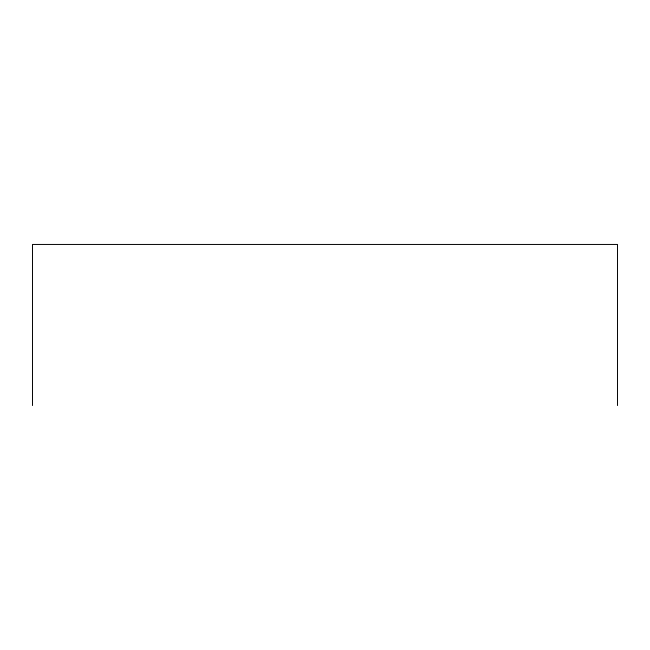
<?xml version="1.0" encoding="UTF-8"?>
<svg xmlns="http://www.w3.org/2000/svg" width="650" height="650" viewBox="0 0 650 650"><rect width="100%" height="100%" fill="white"/><g stroke="black" fill="none" stroke-linecap="round" stroke-linejoin="round"><path stroke-width="0.97" d="M617.5 405.551L617.5 244.449L32.5 244.449L32.5 405.551"/></g></svg>
